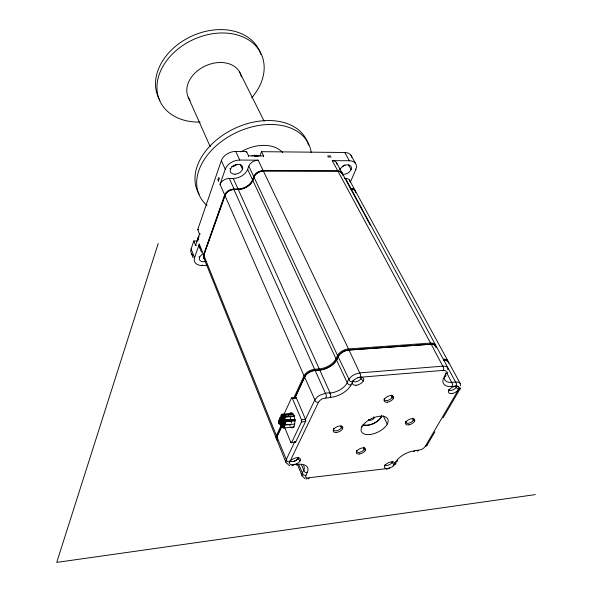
<?xml version="1.0" encoding="UTF-8"?>
<svg xmlns="http://www.w3.org/2000/svg" width="592" height="592" viewBox="0 0 592 592"><rect width="100%" height="100%" fill="white"/><g stroke="black" fill="none" stroke-linecap="round" stroke-linejoin="round"><path stroke-width="0.89" d="M384.867 465.593L384.896 464.994M405.809 422.355L405.868 421.201M384.297 399.459L384.349 398.675M352.802 380.945L352.751 381.559A5.691 3.078 -25.6 0 1 353.875 380.131M356.554 451.57L356.628 450.778M333.385 429.859L333.488 428.897M281.881 425.996L276.886 436.792L287.024 461.175A2.205 1.672 28 0 0 288.045 461.775L289.74 461.871L289.925 460.931M460.354 385.866L460.421 383.949A9.198 4.699 -27.6 0 0 459.311 382.58L457.194 381.951L451.822 382.336A13.646 7.052 -27.9 0 1 444.385 377.696M158.197 243.541L56.728 562.4L535.272 494.616M192.888 255.152A11.47 7.467 -22 0 1 191.112 248.951L193.836 240.996L197.314 240.907M196.448 245.332L195.582 245.362L199.489 234.018L197.713 229.659L221.356 160.587A12.136 8.436 -24.4 0 1 235.764 151.434L246.546 151.537L248.566 155.814L248.3 156.562M206.793 265.327L202.42 265.475A11.544 7.452 -22.1 0 1 194.576 257.712L199.289 244.104L203.589 254.767A7.622 4.921 -22.3 0 0 204.721 258.867M203.589 254.767L224.679 194.916L220.024 184.319L225.249 169.268A12.217 8.421 -24.4 0 1 239.767 160.055L258.164 160.173L263.159 170.614L337.721 170.785A7.711 5.076 -28.1 0 1 342.465 174.988M233.884 189.499A7.215 4.877 -23.9 0 0 225.308 194.916L203.766 255.211A7.578 4.891 -22.3 0 0 204.499 258.956M246.279 152.285L246.546 151.537M220.024 184.319A7.859 5.365 -23.8 0 1 229.326 178.429L233.255 178.429A12.217 8.421 -24.4 0 0 247.634 169.327L248.803 166.1A7.874 5.402 -25.3 0 1 258.164 160.173M259.918 156.133L261.546 151.678L344.781 152.492A11.625 7.726 -28.7 0 1 351.818 157.346M224.679 194.916A7.925 5.35 -23.9 0 1 234.062 188.989L238.021 188.974A12.321 8.406 -24.5 0 0 252.525 179.813L253.716 176.579A7.94 5.395 -25.3 0 1 263.159 170.614M263.336 156.68L263.61 155.94L261.546 151.678M350.338 182.225L355.792 169.623L355.511 169.105M297.524 464.357A16.25 8.184 -23.3 0 1 307.174 472.46L305.605 476.819A6.009 2.997 -23.7 0 0 306.989 477.973L387.471 468.531M284.212 413.83L291.434 398.127L295.445 397.772A1.51 0.659 85 0 1 296.385 397.987L305.494 419.336A1.539 0.673 84.5 0 1 305.553 421.489L295.689 442.061L291.678 442.49A1.524 0.644 84.2 0 1 290.746 442.209L284.789 427.698M277.034 438.169A7.903 4.166 -23.3 0 1 277.322 436.149L276.42 435.638L281.022 425.663M293.676 398.246L304.029 375.816A9.006 5.002 -24.4 0 1 314.855 369.275L319.243 368.912A14.112 7.918 -24.9 0 0 335.997 358.774L337.558 355.518L253.924 177.023L254.316 176.579L252.732 180.257A12.254 8.355 -24.5 0 1 238.228 189.388M294.934 397.75L304.954 376.342A8.258 4.581 -24.4 0 1 314.885 370.348L319.769 370.074A14.038 7.866 -24.9 0 0 336.5 359.936L338.498 356.044L337.558 355.518M281.91 426.181L276.886 436.792M294.971 397.942L304.954 376.342L304.029 375.816L224.871 195.36L225.286 194.916M291.678 442.49L301.491 421.889A1.539 0.666 84.5 0 0 301.432 419.735L292.367 398.342A1.517 0.651 85 0 0 291.434 398.127M294.86 441.551L285.914 460.31L286.062 462.589A9.28 4.751 -23.4 0 0 287.527 463.802L288.052 464.002M305.169 420.009L314.996 399.533L317.645 396.721A9.709 5.232 -24.5 0 1 320.694 394.886C323.387 394.242 330.003 390.683 330.691 394.76A2.331 1.066 84.7 0 1 330.728 395.996L330.277 397.461L323.04 398.557A6.438 3.456 -24.5 0 0 320.02 400.377L318.481 402.286L289.821 461.716M325.844 397.861L326.288 396.396A2.338 1.058 84.7 0 0 326.251 395.153L233.884 189.484L238.221 189.41L319.243 368.912L319.273 369.985A14.793 8.295 -24.9 0 0 336.892 359.307M352.573 381.907L351.034 384.985L349.28 384.844A2.324 1.613 27.9 0 1 348.2 384.23C345.595 381.744 349.998 377.918 351.87 376.12A9.738 5.276 -25.6 0 1 354.941 374.27L359.951 372.879L443.016 366.145A8.932 4.669 -27.5 0 1 447.841 369.778M360.077 377.274L360.55 375.787A2.338 1.125 84.8 0 0 360.513 374.544L349.028 350.057L348.51 349.99A8.281 4.618 -25.5 0 0 338.52 356.044M309.187 478.084L308.558 478.832A2.19 0.94 83.3 0 1 308.04 478.654M458.016 386.384A5.439 2.768 -27.6 0 0 455.944 386.117L451.948 386.487A16.524 8.51 -27.9 0 1 444.215 376.986L446.405 372.072A6.238 3.249 -27.5 0 0 445.251 370.644L443.142 370.385L360.313 377.252M363.133 424.701A10.9 5.631 -25.5 0 0 372.627 424.057A10.9 5.631 -25.5 0 0 380.811 417.552L381.152 416.916A11.618 6.009 -25.5 0 0 381.633 415.858M443.142 370.385L443.66 368.942A2.257 1.221 84 0 0 443.623 367.743L431.183 344.196L348.51 349.99L348.481 348.91L263.373 171.051L262.974 171.118A7.237 4.914 -25.3 0 0 254.338 176.579M394.42 464.439L395.893 461.849A15.436 7.459 -25.9 0 1 414.726 450.771L421.06 449.631A5.824 2.842 -26.3 0 0 423.805 448.011L425.308 446.346L458.622 389.432A5.439 2.768 -27.6 0 0 459.066 387.679M451.948 386.487L452.458 385.089A2.22 1.206 83.4 0 0 452.421 383.912L447.382 374.107M455.936 386.125L456.454 384.733A2.213 1.206 83.4 0 0 456.417 383.557L351.137 188.826L350.708 188.878A6.889 4.44 -28.2 0 1 354.66 190.935M387.679 468.509L386.983 469.241A2.116 1.029 82.3 0 1 386.421 469.071L386.28 468.938M426.825 445.598L434.891 431.857M443.127 417.797L460.176 388.722M414.74 450.741L414.023 451.496A2.124 1.08 82.2 0 1 413.431 451.341M418.596 450.297L417.878 451.052A2.124 1.08 82.2 0 1 417.286 450.889L417.138 450.764M338.498 356.044L336.537 359.929L347.215 382.824M435.416 346.727A8.732 4.706 -27.6 0 0 430.576 343.101L337.951 171.206L337.514 171.266A7.03 4.625 -28.1 0 1 341.68 173.641M394.339 464.587L395.641 464.15A2.102 1.51 32.6 0 0 396.004 463.425L395.752 462.278M395.893 461.849L397.195 461.412A2.109 1.51 32.5 0 0 397.565 460.687L397.55 460.243M238.221 189.41L237.843 189.462A12.913 8.806 -24.5 0 0 253.095 179.813M425.308 446.346L426.588 445.917A2.116 1.473 32.8 0 0 426.936 445.206L426.847 444.533M305.812 475.272L304.162 475.176A2.161 1.643 29.4 0 1 303.163 474.599L298.768 464.639M307.218 472.46L305.568 472.364A2.168 1.643 29.3 0 1 304.569 471.78L301.328 464.668M290.746 442.209L291.501 442.128M282.895 426.654L284.027 426.543M282.673 427.121L283.516 427.039M283.583 427.994L294.342 426.906M458.622 389.432L459.94 389.033A2.213 1.45 31.5 0 0 460.28 388.33L460.236 387.886M285.27 421.363L295.393 420.364M301.432 419.735L305.494 419.336M282.229 421.97L283.072 421.889M285.048 421.837L295.171 420.838M282.014 422.436L282.858 422.355M282.029 422.57L282.872 422.488M279.098 423.073L279.942 422.991M281.814 423.036L282.658 422.954M278.884 423.539L279.727 423.458M301.491 421.889L305.553 421.489M284.175 423.724L285.026 423.635M283.96 424.19L284.811 424.109M283.982 424.309L284.826 424.22M280.948 424.915L281.792 424.827M283.76 424.775L284.604 424.693M286.787 424.479L287.978 424.36M280.734 425.382L281.577 425.293M284.878 425.056L294.757 424.072M281.6 417.449L282.732 417.338M284.404 417.249L294.513 416.28M281.378 417.908L282.229 417.834M281.163 418.381L282.007 418.3M283.531 419.143L284.375 419.062M283.316 419.617L284.16 419.536M284.138 419.713L286.831 419.454M280.305 420.261L281.141 420.179M283.094 420.083L283.938 420.002M288.001 419.61L289.836 419.432M280.083 420.727L281.015 420.653M284.227 420.475L294.994 419.425M284.36 420.498L295.127 419.447M279.957 421.201L281.089 421.09M288.341 420.387L289.177 420.298M281.873 414.23L292.611 413.209M282.687 415.088L293.61 414.045M282.465 415.562L293.395 414.511M293.758 415.606L294.513 415.532M284.619 416.775L294.735 415.806M445.961 373.848L447.315 373.448A2.257 1.48 30.6 0 0 447.67 372.745L447.559 372.065M444.17 376.993L445.524 376.593A2.25 1.48 30.7 0 0 445.88 375.89L445.68 374.973M292.367 398.342L296.385 397.987M318.481 402.286L316.72 402.153A2.316 1.658 27.1 0 1 315.64 401.539L304.54 376.978A9.065 5.025 -24.5 0 1 315.388 370.422L319.769 370.074L330.158 393.088M352.654 381.736L350.901 381.588A2.324 1.613 27.8 0 1 349.82 380.974L338.106 356.673A9.043 5.039 -25.5 0 1 349.021 350.079M349.028 350.057L431.183 344.196A8.739 4.699 -27.6 0 1 436.008 347.83M199.489 234.018L200.362 233.995M197.713 229.659L198.594 229.637M350.235 188.411L350.908 188.404A7.563 4.877 -28.2 0 1 355.489 192.43M344.329 178.333L345.447 178.333A7.496 4.891 -28.2 0 1 350.035 181.855M262.974 171.118L337.951 171.206M337.721 170.785L332.26 160.647L349.347 160.758A11.707 7.711 -28.6 0 1 355.792 169.623M248.566 155.814L263.61 155.94M305.783 478.795L306.959 478.906M289.799 465.549L287.978 464.742M304.066 477.27L303.563 477.085A9.065 4.544 -23.7 0 1 302.157 475.924L297.813 465.334M336.937 359.307L335.997 358.774L252.732 180.257L253.924 177.023A7.948 5.395 -25.3 0 1 263.373 171.051M304.036 478.033L304.806 478.499M392.215 397.239L393.443 398.327M413.364 420.128L414.563 421.193M456.121 387.412L458.526 389.595M341.466 427.528L342.657 428.63M364.265 449.232L365.427 450.305M360.883 378.688L363.34 380.996M392.015 462.574L394.257 464.735A5.113 2.486 -25.5 0 1 393.214 465.941M297.894 458.556L300.159 460.828M296.259 464.787L296.385 464.927A2.227 0.947 83.7 0 0 296.903 465.105C299.278 463.625 293.299 464.15 292.648 465.601A2.235 0.94 83.8 0 1 292.13 465.423L291.886 465.112M350.908 155.148L355.496 163.392M344.781 152.492L349.347 160.758M348.547 164.953L351.108 169.608M460.243 383.549L448.492 361.919M349.398 179.968L354.874 190.025M355.104 190.446L447.648 360.454M345.447 178.333L350.908 188.404M336.323 162.371L341.806 172.487M342.035 172.916L370.289 225.086M339.778 169.112L340.03 169.578A6.32 4.166 -28.6 0 1 347.918 164.842A6.32 4.166 -28.6 0 1 350.834 170.156A6.32 4.166 -28.6 0 1 342.59 174.248M239.553 71.958L264.165 121.242M412.55 418.751L413.297 420.246M391.401 395.841L392.148 397.365M383.202 415.739L387.242 424.146M373.382 417.168L373.892 418.248M248.803 166.1L253.716 176.579M247.634 169.327L252.525 179.813M235.764 151.434L239.767 160.055M361.623 426.107L361.927 426.765M240.271 164.45L242.52 169.312M363.51 447.833L364.206 449.35M229.992 168.298L230.436 169.282M233.255 178.429L238.021 188.974M340.711 426.099L341.406 427.646M221.356 160.587L225.249 169.268M229.326 178.429L234.062 188.989M188.234 97.199L210.234 146.742M276.42 435.638L203.766 255.211L224.871 195.36A7.925 5.35 -23.9 0 1 234.262 189.433M199.415 247.019L201.546 252.333M203.9 258.171L276.36 438.472M276.642 439.227L285.869 462.189M193.836 240.996L195.582 245.362M199.119 256.565L199.511 257.557M202.205 264.927L202.42 265.475M191.112 248.951L194.576 257.712M191.327 253.354L193.044 257.72M301.979 475.546L302.053 473.726L303.681 470.396A13.342 6.741 -23.3 0 0 303.496 465.615M448.965 389.58L448.965 390.158M290.746 420.742A1.524 0.651 84.6 0 1 291.19 423.287M290.036 416.132A1.524 0.651 84.7 0 1 290.65 417.486A1.524 0.651 84.7 0 1 290.361 419.018M288.052 420.572A1.524 0.644 84.6 0 1 288.126 419.439M289.081 419.395A1.524 0.644 84.6 0 1 289.347 420.616M288.023 414.422A1.517 0.644 84.7 0 1 288.711 415.939M289.88 424.412A1.524 0.651 84.5 0 1 289.895 426.218M295.689 442.061A1.517 0.651 84.2 0 1 294.801 441.884M289.296 414.008A7.592 3.241 84.6 0 1 294.772 419.743A7.592 3.241 84.6 0 1 290.746 427.195M288.378 420.986A7.592 3.241 84.6 0 1 288.311 420.216M251.792 155.992A7.185 4.958 -25.3 0 1 258.482 156.073M254.434 156.495A7.193 4.958 -25.3 0 1 257.587 156.584M197.432 239.671A18.722 13.579 2.8 0 1 198.046 239.353M197.439 240.1A6.897 4.529 -22.2 0 1 199.053 236.371M197.891 240.803A6.904 4.529 -22.2 0 1 198.734 238.465M392.333 461.36A4.151 2.02 -25.5 0 1 389.469 464.668A4.151 2.02 -25.5 0 1 384.978 464.979M456.41 385.592A4.366 2.227 -27.6 0 1 453.746 389.499A4.366 2.227 -27.6 0 1 448.78 389.802M361.002 376.741A4.618 2.501 -25.6 0 1 358.293 380.996A4.618 2.501 -25.6 0 1 352.847 381.041M381.152 416.916A11.625 6.009 -25.5 0 1 363.059 424.856M381.418 415.917A10.9 5.624 -25.5 0 1 380.811 417.552M373.841 417.027A2.908 1.502 -25.5 0 1 371.946 419.883A2.908 1.502 -25.5 0 1 368.668 419.41M351.13 188.848A7.518 4.847 -28.2 0 1 355.711 192.777M443.467 359.196A8.591 4.521 -27.7 0 1 448.174 362.237M337.943 171.229A7.666 5.047 -28.1 0 1 342.694 175.062M337.588 355.518A9.035 5.039 -25.5 0 1 348.473 348.925L430.584 343.086L430.621 344.13A8.007 4.314 -27.6 0 1 434.898 345.913M277.367 439.464A8.614 4.544 -23.3 0 1 276.442 435.631M443.489 360.232A7.829 4.122 -27.7 0 1 447.441 361.542M204.307 257.453A6.941 4.484 -22.3 0 1 204.196 254.745M218.463 181.463A7.178 4.921 -23.8 0 1 219.491 178.458M217.967 180.338A7.171 4.921 -23.8 0 1 218.996 177.334M328.094 157.132A6.986 4.669 -28.2 0 1 331.113 157.095M327.517 156.051A6.986 4.669 -28.2 0 1 330.536 156.022M277.433 440.337A8.621 4.544 -23.3 0 1 276.908 436.792M444.052 360.313A8.547 4.492 -27.7 0 1 448.758 363.251M347.178 382.832A14.267 7.77 -25 0 1 330.166 393.058M350.989 384.992A17.375 9.442 -25 0 1 330.292 397.424M357.797 377.77A5.691 3.078 -25.6 0 1 359.847 377.289M389.691 468.013A5.113 2.486 -25.5 0 1 387.878 468.487M413.083 418.255A4.314 2.176 -26.3 0 1 410.5 422.614A4.314 2.176 -26.3 0 1 405.646 421.83M391.645 395.108A4.47 2.338 -26.1 0 1 389.292 399.829A4.47 2.338 -26.1 0 1 384.201 398.712M364.339 447.915A4.292 2.153 -25 0 1 360.706 451.999A4.292 2.153 -25 0 1 356.51 450.778M363.399 447.226A4.292 2.153 -25 0 1 363.873 447.434M341.384 425.937A4.447 2.309 -24.6 0 1 337.351 430.562A4.447 2.309 -24.6 0 1 333.725 428.201M200.17 122.078A55.863 41.706 -25 0 1 160.425 71.373A55.863 41.706 -25 0 1 237.592 35.032A55.863 41.706 -25 0 1 251.733 97.791M159.921 100.388A55.692 41.706 -25 0 1 192 36.016A55.692 41.706 -25 0 1 260.954 54.523M190.121 100.322A28.623 21.223 -25 0 1 205.579 65.83A28.623 21.223 -25 0 1 241.395 76.997M199.186 194.198A60.199 41.344 -25.2 0 1 235.964 127.842A60.199 41.344 -25.2 0 1 308.447 145.077M207.037 205.431A60.399 41.314 -25.2 0 1 234.158 133.614A60.399 41.314 -25.2 0 1 311.222 152.625M240.803 151.907A33.848 23.14 -25.2 0 1 282.71 152.61M200.429 248.211A7.563 4.936 -22.3 0 1 199.289 244.104M332.26 160.647A7.652 5.091 -28.2 0 1 337.003 164.332M205.964 261.383A6.231 4.026 -22.1 0 1 199.519 259.74A6.231 4.026 -22.1 0 1 202.856 254.064M236.46 164.65A7.859 5.461 -24.4 0 1 233.011 166.234M237 164.243A6.556 4.551 -24.4 0 1 231.753 166.433M345.025 164.754A6.283 4.174 -28.7 0 1 342.272 166.352M283.99 421.992A1.532 0.644 84.6 0 0 284.715 424.301A1.532 0.644 84.6 0 0 285.115 422.037A1.532 0.644 84.6 0 0 283.99 421.992M283.353 417.419A1.524 0.644 84.7 0 0 284.071 419.721A1.524 0.644 84.7 0 0 284.478 417.456A1.524 0.644 84.7 0 0 283.353 417.419M282.051 420.253A1.524 0.644 84.7 0 0 282.769 422.547A1.524 0.644 84.7 0 0 283.168 420.29A1.524 0.644 84.7 0 0 282.051 420.253M280.127 418.544A1.517 0.636 84.8 0 0 280.837 420.838A1.517 0.636 84.8 0 0 281.237 418.581A1.517 0.636 84.8 0 0 280.127 418.544M281.422 415.732A1.524 0.644 84.8 0 0 282.14 418.019A1.524 0.644 84.8 0 0 282.539 415.762A1.524 0.644 84.8 0 0 281.422 415.732M278.928 421.363A1.517 0.636 84.7 0 0 279.639 423.65A1.517 0.636 84.7 0 0 280.031 421.408A1.517 0.636 84.7 0 0 278.928 421.363M280.771 423.199A1.524 0.636 84.7 0 0 281.489 425.493A1.524 0.636 84.7 0 0 281.888 423.243A1.524 0.636 84.7 0 0 280.771 423.199M282.71 424.93A1.524 0.644 84.6 0 0 283.435 427.239A1.524 0.644 84.6 0 0 283.834 424.982A1.524 0.644 84.6 0 0 282.71 424.93M278.625 420.979A2.272 0.955 84.7 0 0 279.69 424.405A2.272 0.955 84.7 0 0 280.282 421.038A2.272 0.955 84.7 0 0 278.625 420.979M280.467 422.806A2.279 0.962 84.7 0 0 281.54 426.247A2.279 0.962 84.7 0 0 282.14 422.873A2.279 0.962 84.7 0 0 280.467 422.806M282.406 424.538A2.294 0.962 84.6 0 0 283.487 428.001A2.294 0.962 84.6 0 0 284.086 424.612A2.294 0.962 84.6 0 0 282.406 424.538M283.694 421.6A2.294 0.969 84.6 0 0 284.782 425.063A2.294 0.969 84.6 0 0 285.381 421.667A2.294 0.969 84.6 0 0 283.694 421.6M281.119 415.34A2.287 0.962 84.8 0 0 282.192 418.781A2.287 0.962 84.8 0 0 282.798 415.392A2.287 0.962 84.8 0 0 281.119 415.34M279.824 418.159A2.279 0.955 84.8 0 0 280.889 421.593A2.279 0.955 84.8 0 0 281.489 418.218A2.279 0.955 84.8 0 0 279.824 418.159M283.043 417.034A2.294 0.969 84.7 0 0 284.13 420.483A2.294 0.969 84.7 0 0 284.73 417.086A2.294 0.969 84.7 0 0 283.043 417.034M281.748 419.861A2.287 0.962 84.7 0 0 282.821 423.31A2.287 0.962 84.7 0 0 283.42 419.92A2.287 0.962 84.7 0 0 281.748 419.861M295.097 460.865A4.403 2.257 -23.4 0 0 298.116 457.261A4.403 2.257 -23.4 0 1 295.09 460.865A4.403 2.257 -23.4 0 1 290.161 460.909A4.403 2.257 -23.4 0 0 295.09 460.865M356.073 385.259A6.179 3.337 -25.6 0 0 363.717 378.85A6.179 3.337 -25.6 0 0 354.356 379.694A6.179 3.337 -25.6 0 0 356.073 385.259M292.973 464.853A5.883 3.004 -23.4 0 0 300.462 459.118A5.883 3.004 -23.4 0 0 291.553 459.814A5.883 3.004 -23.4 0 0 292.973 464.853M452.347 393.495A5.824 2.967 -27.6 0 0 458.918 387.175A5.824 2.967 -27.6 0 0 449.994 388.929A5.824 2.967 -27.6 0 0 452.347 393.495M388.056 468.457A5.55 2.694 -25.5 0 0 394.583 462.766A5.55 2.694 -25.5 0 0 386.058 464.232A5.55 2.694 -25.5 0 0 388.056 468.457M408.835 424.871A5.039 2.538 -26.3 0 0 414.726 419.565A5.039 2.538 -26.3 0 0 407.007 420.86A5.039 2.538 -26.3 0 0 408.835 424.871M387.531 402.16A5.224 2.731 -26.1 0 0 393.576 396.61A5.224 2.731 -26.1 0 0 385.518 397.883A5.224 2.731 -26.1 0 0 387.531 402.16M336.36 432.471A5.195 2.694 -24.6 0 0 342.812 427.217A5.195 2.694 -24.6 0 0 334.909 428.009A5.195 2.694 -24.6 0 0 336.36 432.471M370.326 434.447A14.608 7.474 -25.5 0 0 387.915 419.365A14.608 7.474 -25.5 0 0 365.619 422.362A14.608 7.474 -25.5 0 0 370.326 434.447M359.329 454.005A5.017 2.509 -25 0 0 365.604 448.98A5.017 2.509 -25 0 0 358.056 449.809A5.017 2.509 -25 0 0 359.329 454.005M235.039 174.233A6.601 4.544 -24.4 0 0 242.513 166.596A6.601 4.544 -24.4 0 0 231.901 167.011A6.601 4.544 -24.4 0 0 235.039 174.233"/></g></svg>
